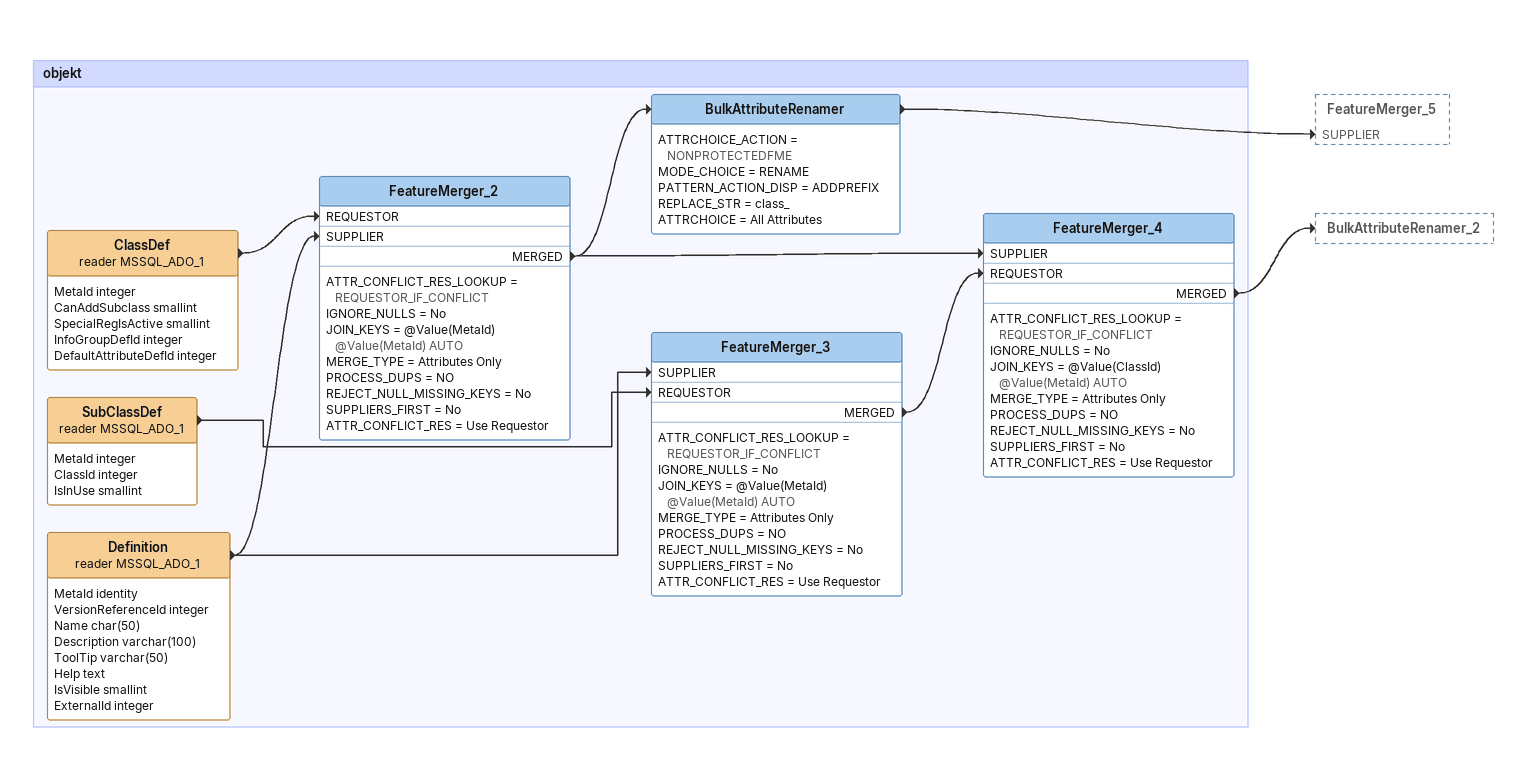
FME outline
Bookmark: objekt
ClassDef (reader MSSQL_ADO_1)
    attributes: MetaId integer, CanAddSubclass smallint, SpecialRegIsActive smallint, InfoGroupDefId integer, DefaultAttributeDefId integer
    -> FeatureMerger_2 [REQUESTOR]
SubClassDef (reader MSSQL_ADO_1)
    attributes: MetaId integer, ClassId integer, IsInUse smallint
    -> FeatureMerger_3 [REQUESTOR]
Definition (reader MSSQL_ADO_1)
    attributes: MetaId identity, VersionReferenceId integer, Name char(50), Description varchar(100), ToolTip varchar(50), Help text, IsVisible smallint, ExternalId integer
    -> FeatureMerger_2 [SUPPLIER]
    -> FeatureMerger_3 [SUPPLIER]
FeatureMerger_2
    ATTR_CONFLICT_RES_LOOKUP = REQUESTOR_IF_CONFLICT
    IGNORE_NULLS = No
    JOIN_KEYS = @Value(MetaId) @Value(MetaId) AUTO
    MERGE_TYPE = Attributes Only
    PROCESS_DUPS = NO
    REJECT_NULL_MISSING_KEYS = No
    SUPPLIERS_FIRST = No
    ATTR_CONFLICT_RES = Use Requestor
    MERGED -> FeatureMerger_4 [SUPPLIER]
    MERGED -> BulkAttributeRenamer
BulkAttributeRenamer
    ATTRCHOICE_ACTION = NONPROTECTEDFME
    MODE_CHOICE = RENAME
    PATTERN_ACTION_DISP = ADDPREFIX
    REPLACE_STR = class_
    ATTRCHOICE = All Attributes
    -> FeatureMerger_5 [SUPPLIER]
FeatureMerger_3
    ATTR_CONFLICT_RES_LOOKUP = REQUESTOR_IF_CONFLICT
    IGNORE_NULLS = No
    JOIN_KEYS = @Value(MetaId) @Value(MetaId) AUTO
    MERGE_TYPE = Attributes Only
    PROCESS_DUPS = NO
    REJECT_NULL_MISSING_KEYS = No
    SUPPLIERS_FIRST = No
    ATTR_CONFLICT_RES = Use Requestor
    MERGED -> FeatureMerger_4 [REQUESTOR]
FeatureMerger_4
    ATTR_CONFLICT_RES_LOOKUP = REQUESTOR_IF_CONFLICT
    IGNORE_NULLS = No
    JOIN_KEYS = @Value(ClassId) @Value(MetaId) AUTO
    MERGE_TYPE = Attributes Only
    PROCESS_DUPS = NO
    REJECT_NULL_MISSING_KEYS = No
    SUPPLIERS_FIRST = No
    ATTR_CONFLICT_RES = Use Requestor
    MERGED -> BulkAttributeRenamer_2
